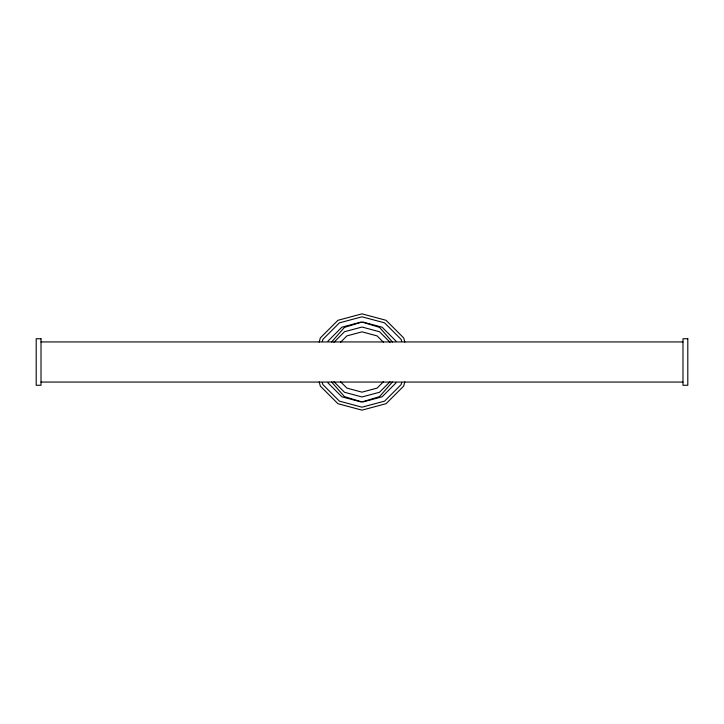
<?xml version="1.0" encoding="UTF-8"?>
<svg xmlns="http://www.w3.org/2000/svg" width="724" height="724" viewBox="0 0 724 724"><rect width="100%" height="100%" fill="white"/><g stroke="black" fill="none" stroke-linecap="round" stroke-linejoin="round"><path stroke-width="1.09" d="M319.184 342.117L320.307 337.927L337.927 320.307L362 313.854L386.073 320.307L403.693 337.927L404.816 342.117M322.289 341.556L322.868 339.402L339.402 322.868L362 316.813L384.598 322.868L401.132 339.402L401.711 341.556M401.711 382.444L401.132 384.598L384.598 401.132L362 407.187L339.402 401.132L322.868 384.598L322.289 382.444M404.816 381.883L403.693 386.073L386.073 403.693L362 410.146L337.927 403.693L320.307 386.073L319.184 381.883M331.565 342.027L344.434 327.402L362 322.044L379.566 327.402L392.435 342.027M392.435 381.973L379.566 396.598L362 401.956L344.434 396.598L331.565 381.973M327.954 341.122L341.9 327.185L360.941 322.08M333.972 342.262L344.515 331.719L362 327.031L379.485 331.719L390.028 342.262M340.615 342.19L346.923 335.891L362 331.845L377.077 335.891L383.385 342.19M383.385 381.81L377.077 388.109L362 392.155L346.923 388.109L340.615 381.81M390.028 381.738L379.485 392.281L362 396.969L344.515 392.281L333.972 381.738M396.046 382.878L382.1 396.815L363.059 401.92M41.015 341.936L682.985 341.936M41.015 382.064L682.985 382.064M363.059 322.08L382.1 327.185L396.046 341.122M360.941 401.92L341.9 396.815L327.954 382.878M41.015 338.732L36.2 338.732L36.2 385.268L41.015 385.268L41.015 338.732M687.8 338.732L682.985 338.732L682.985 385.268L687.8 385.268L687.8 338.732"/></g></svg>
